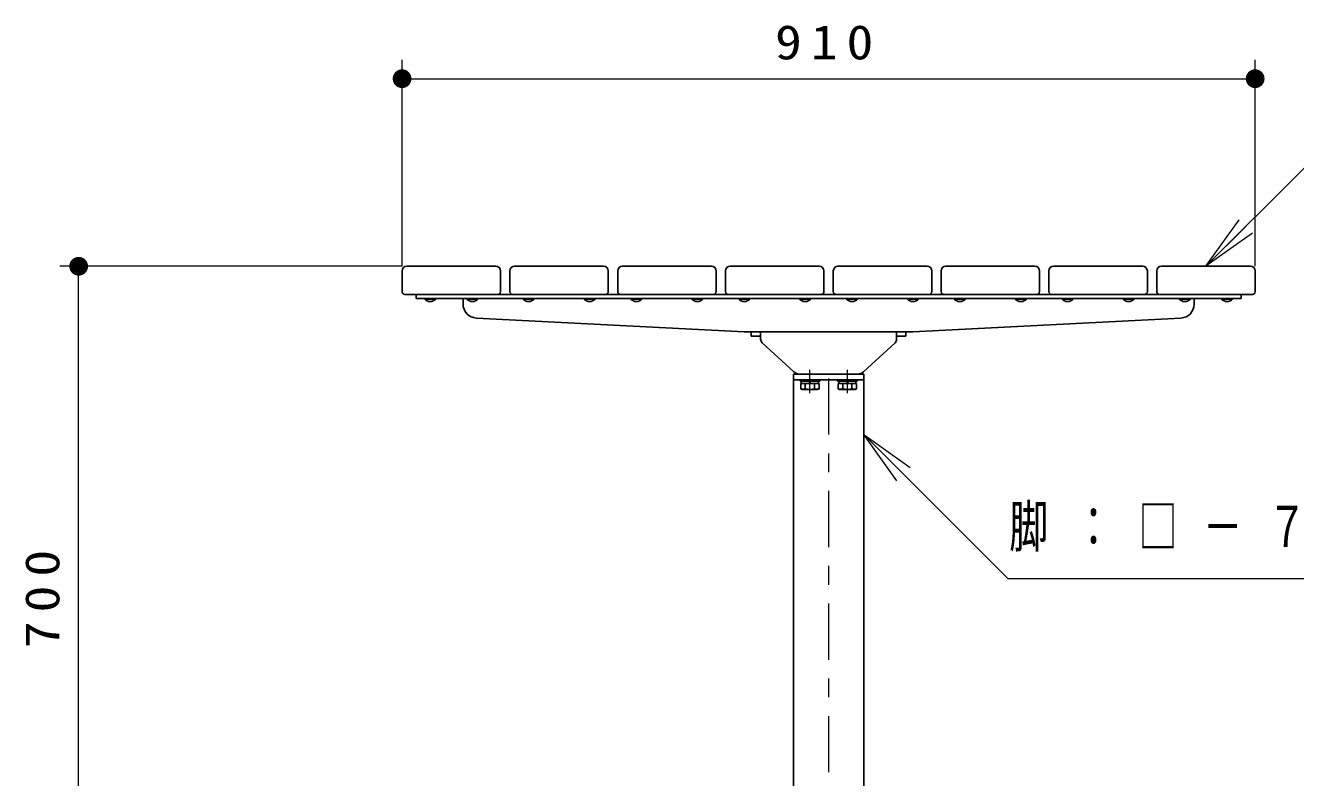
# Model space of a CAD drawing. Units: millimetres on the paper, scale 1:20. Extents: x -385 to 0, y 0 to 267.
# Drawn here: x -104.6 to -36.9, y 88.5 to 128.6 of the extents above; entities that cross this region are included whole.
import ezdxf

# ---------------------------------------------------------------- set-up
doc = ezdxf.new("R2010")
doc.units = ezdxf.units.MM
doc.linetypes.add('USER2', pattern=[6, 3, -1, 1, -1])
doc.layers.add('LY_1', color=7, linetype='Continuous', lineweight=25)
doc.styles.add('ＭＳ ゴシック', font='')
doc.styles.get('ＭＳ ゴシック').set_extended_font_data('MS Gothic')

# ---------------------------------------------------------------- blocks, each defined once
blk = doc.blocks.new('filled_dot')
at = {"color": 0, "linetype": 'Continuous', "lineweight": -2, "const_width": 1.25}
blk.add_lwpolyline([(-0.625, 0, 1), (0.625, 0, 1)], format="xyb", close=True, dxfattribs=at)

msp = doc.modelspace()

# ---------------------------------------------------------------- linework, layer by layer
at = {"layer": 'LY_1', "lineweight": 13}
for p, q in [((-84.546, 115.719), (-84.546, 126.719)), ((-39.046, 115.719), (-39.046, 126.719)), ((-84.546, 125.719), (-39.046, 125.719)), ((-41.671, 115.719), (-39.903, 118.194)), ((-41.671, 115.719), (-39.549, 117.841)), ((-39.196, 117.487), (-41.671, 115.719)), ((-84.546, 115.719), (-102.796, 115.719)), ((-101.796, 80.719), (-101.796, 115.719)), ((-59.921, 106.755), (-57.799, 104.634)), ((-59.921, 106.755), (-57.446, 104.987)), ((-58.153, 104.28), (-59.921, 106.755))]:
    msp.add_line(p, q, dxfattribs=at)
at = {"layer": 'LY_1', "color": 3}
for p, q in [((-84.546, 115.469), (-84.546, 114.369)), ((-84.296, 115.719), (-79.546, 115.719)), ((-79.296, 115.469), (-79.296, 114.369)), ((-78.796, 115.469), (-78.796, 114.369)), ((-78.546, 115.719), (-73.796, 115.719)), ((-73.546, 115.469), (-73.546, 114.369)), ((-73.046, 115.469), (-73.046, 114.369)), ((-72.796, 115.719), (-68.046, 115.719)), ((-67.796, 115.469), (-67.796, 114.369)), ((-67.296, 115.469), (-67.296, 114.369)), ((-67.046, 115.719), (-62.296, 115.719)), ((-62.046, 115.469), (-62.046, 114.369)), ((-61.546, 115.469), (-61.546, 114.369)), ((-61.296, 115.719), (-56.546, 115.719)), ((-56.296, 115.469), (-56.296, 114.369)), ((-55.796, 115.469), (-55.796, 114.369)), ((-55.546, 115.719), (-50.796, 115.719)), ((-50.546, 115.469), (-50.546, 114.369)), ((-50.046, 115.469), (-50.046, 114.369)), ((-49.796, 115.719), (-45.046, 115.719)), ((-44.796, 115.469), (-44.796, 114.369)), ((-44.296, 115.469), (-44.296, 114.369)), ((-39.296, 115.719), (-44.046, 115.719)), ((-39.046, 115.469), (-39.046, 114.369)), ((-84.396, 114.219), (-79.446, 114.219)), ((-78.646, 114.219), (-73.696, 114.219)), ((-72.896, 114.219), (-67.946, 114.219)), ((-67.146, 114.219), (-62.196, 114.219)), ((-61.396, 114.219), (-56.446, 114.219)), ((-55.646, 114.219), (-50.696, 114.219)), ((-49.896, 114.219), (-44.946, 114.219)), ((-39.196, 114.219), (-44.146, 114.219))]:
    msp.add_line(p, q, dxfattribs=at)
at = {"layer": 'LY_1'}
for p, q in [((-83.796, 114.219), (-39.796, 114.219)), ((-83.341, 113.994), (-83.341, 113.969)), ((-83.341, 113.994), (-82.751, 113.994)), ((-83.341, 113.969), (-82.751, 113.969)), ((-82.751, 113.994), (-82.751, 113.969)), ((-81.091, 113.994), (-81.091, 113.969)), ((-81.091, 113.994), (-80.501, 113.994)), ((-81.091, 113.969), (-80.501, 113.969)), ((-80.501, 113.994), (-80.501, 113.969)), ((-78.091, 113.994), (-78.091, 113.969)), ((-78.091, 113.994), (-77.501, 113.994)), ((-78.091, 113.969), (-77.501, 113.969)), ((-77.501, 113.994), (-77.501, 113.969)), ((-74.841, 113.994), (-74.841, 113.969)), ((-74.841, 113.994), (-74.251, 113.994)), ((-74.841, 113.969), (-74.251, 113.969)), ((-74.251, 113.994), (-74.251, 113.969)), ((-72.341, 113.994), (-72.341, 113.969)), ((-72.341, 113.994), (-71.751, 113.994)), ((-72.341, 113.969), (-71.751, 113.969)), ((-71.751, 113.994), (-71.751, 113.969)), ((-69.091, 113.994), (-69.091, 113.969)), ((-69.091, 113.994), (-68.501, 113.994)), ((-69.091, 113.969), (-68.501, 113.969)), ((-68.501, 113.994), (-68.501, 113.969)), ((-66.591, 113.994), (-66.591, 113.969)), ((-66.591, 113.994), (-66.001, 113.994)), ((-66.591, 113.969), (-66.001, 113.969)), ((-66.001, 113.994), (-66.001, 113.969)), ((-63.341, 113.994), (-63.341, 113.969)), ((-63.341, 113.994), (-62.751, 113.994)), ((-63.341, 113.969), (-62.751, 113.969)), ((-62.751, 113.994), (-62.751, 113.969)), ((-60.841, 113.994), (-60.841, 113.969)), ((-60.841, 113.994), (-60.251, 113.994)), ((-60.841, 113.969), (-60.251, 113.969)), ((-60.251, 113.994), (-60.251, 113.969)), ((-57.591, 113.994), (-57.591, 113.969)), ((-57.591, 113.994), (-57.001, 113.994)), ((-57.591, 113.969), (-57.001, 113.969)), ((-57.001, 113.994), (-57.001, 113.969)), ((-55.091, 113.994), (-55.091, 113.969)), ((-55.091, 113.994), (-54.501, 113.994)), ((-55.091, 113.969), (-54.501, 113.969)), ((-54.501, 113.994), (-54.501, 113.969)), ((-51.841, 113.994), (-51.841, 113.969)), ((-51.841, 113.994), (-51.251, 113.994)), ((-51.841, 113.969), (-51.251, 113.969)), ((-51.251, 113.994), (-51.251, 113.969)), ((-49.341, 113.994), (-49.341, 113.969)), ((-49.341, 113.994), (-48.751, 113.994)), ((-49.341, 113.969), (-48.751, 113.969)), ((-48.751, 113.994), (-48.751, 113.969)), ((-46.091, 113.994), (-46.091, 113.969)), ((-46.091, 113.994), (-45.501, 113.994)), ((-46.091, 113.969), (-45.501, 113.969)), ((-45.501, 113.994), (-45.501, 113.969)), ((-43.091, 113.994), (-43.091, 113.969)), ((-42.501, 113.994), (-43.091, 113.994)), ((-42.501, 113.969), (-43.091, 113.969)), ((-42.501, 113.994), (-42.501, 113.969)), ((-40.841, 113.994), (-40.841, 113.969)), ((-40.251, 113.994), (-40.841, 113.994)), ((-40.251, 113.969), (-40.841, 113.969)), ((-40.251, 113.994), (-40.251, 113.969))]:
    msp.add_line(p, q, dxfattribs=at)
at = {"layer": 'LY_1', "color": 4}
for p, q in [((-83.796, 114.219), (-83.796, 113.994)), ((-83.796, 113.994), (-39.796, 113.994)), ((-81.296, 113.707), (-81.296, 113.994)), ((-42.296, 113.707), (-42.296, 113.994)), ((-39.796, 114.219), (-39.796, 113.994)), ((-80.584, 112.958), (-66.296, 112.219)), ((-43.007, 112.958), (-57.296, 112.219)), ((-66.296, 112.219), (-57.296, 112.219)), ((-65.921, 112.219), (-57.671, 112.219)), ((-65.921, 111.994), (-65.921, 112.219)), ((-65.921, 111.994), (-65.421, 111.994)), ((-65.421, 111.829), (-65.421, 112.219)), ((-58.171, 111.829), (-58.171, 112.219)), ((-57.671, 111.994), (-58.171, 111.994)), ((-57.671, 111.994), (-57.671, 112.219)), ((-65.34, 111.645), (-63.65, 110.088)), ((-58.251, 111.645), (-59.941, 110.088)), ((-63.671, 68.219), (-63.671, 109.969)), ((-63.671, 109.969), (-59.921, 109.969)), ((-63.346, 109.969), (-60.246, 109.969)), ((-59.921, 68.219), (-59.921, 109.969)), ((-63.671, 109.669), (-59.921, 109.669))]:
    msp.add_line(p, q, dxfattribs=at)
at = {"layer": 'LY_1', "color": 4, "linetype": 'USER2', "lineweight": 13}
for p, q in [((-62.796, 108.946), (-62.796, 110.196)), ((-60.796, 108.946), (-60.796, 110.196))]:
    msp.add_line(p, q, dxfattribs=at)
at = {"layer": 'LY_1', "color": 131}
for p, q in [((-63.321, 109.669), (-63.321, 109.594)), ((-63.321, 109.669), (-62.271, 109.669)), ((-63.321, 109.594), (-62.271, 109.594)), ((-63.286, 109.469), (-63.286, 109.194)), ((-62.305, 109.469), (-63.286, 109.469)), ((-63.286, 109.194), (-63.208, 109.149)), ((-62.336, 109.594), (-63.256, 109.594)), ((-63.256, 109.594), (-63.256, 109.469)), ((-62.336, 109.469), (-63.256, 109.469)), ((-62.383, 109.149), (-63.208, 109.149)), ((-63.041, 109.469), (-63.041, 109.194)), ((-62.829, 109.594), (-62.796, 109.469)), ((-62.796, 109.594), (-62.762, 109.469)), ((-62.55, 109.469), (-62.55, 109.194)), ((-62.305, 109.194), (-62.383, 109.149)), ((-62.336, 109.594), (-62.336, 109.469)), ((-62.305, 109.469), (-62.305, 109.194)), ((-62.271, 109.594), (-62.271, 109.669)), ((-61.321, 109.669), (-61.321, 109.594)), ((-61.321, 109.669), (-60.271, 109.669)), ((-61.321, 109.594), (-60.271, 109.594)), ((-61.286, 109.469), (-61.286, 109.194)), ((-60.305, 109.469), (-61.286, 109.469)), ((-61.286, 109.194), (-61.208, 109.149)), ((-60.336, 109.594), (-61.256, 109.594)), ((-61.256, 109.594), (-61.256, 109.469)), ((-60.336, 109.469), (-61.256, 109.469)), ((-60.383, 109.149), (-61.208, 109.149)), ((-61.041, 109.469), (-61.041, 109.194)), ((-60.829, 109.594), (-60.796, 109.469)), ((-60.796, 109.594), (-60.762, 109.469)), ((-60.55, 109.469), (-60.55, 109.194)), ((-60.305, 109.194), (-60.383, 109.149)), ((-60.336, 109.594), (-60.336, 109.469)), ((-60.305, 109.469), (-60.305, 109.194)), ((-60.271, 109.594), (-60.271, 109.669))]:
    msp.add_line(p, q, dxfattribs=at)
at = {"layer": 'LY_1', "linetype": 'USER2', "lineweight": 13}
msp.add_line((-61.796, 109.744), (-61.796, 64.577), dxfattribs=at)
at = {"layer": 'LY_1', "lineweight": 13}
for points in [[(-41.671, 115.719), (-36.418, 120.972), (-5.8, 120.972)], [(-59.921, 106.755), (-52.243, 99.078), (-12.674, 99.078)]]:
    msp.add_lwpolyline(points, dxfattribs=at)
at = {"layer": 'LY_1', "color": 3}
for centre, radius, start, end in [((-84.296, 115.469), 0.25, 90, 180), ((-79.546, 115.469), 0.25, 0, 90), ((-78.546, 115.469), 0.25, 90, 180), ((-73.796, 115.469), 0.25, 0, 90), ((-72.796, 115.469), 0.25, 90, 180), ((-68.046, 115.469), 0.25, 0, 90), ((-67.046, 115.469), 0.25, 90, 180), ((-62.296, 115.469), 0.25, 0, 90), ((-61.296, 115.469), 0.25, 90, 180), ((-56.546, 115.469), 0.25, 0, 90), ((-55.546, 115.469), 0.25, 90, 180), ((-50.796, 115.469), 0.25, 0, 90), ((-49.796, 115.469), 0.25, 90, 180), ((-45.046, 115.469), 0.25, 0, 90), ((-44.046, 115.469), 0.25, 90, 180), ((-39.296, 115.469), 0.25, 0, 90), ((-84.396, 114.369), 0.15, 180, 270), ((-79.446, 114.369), 0.15, 270, 0), ((-78.646, 114.369), 0.15, 180, 270), ((-73.696, 114.369), 0.15, 270, 0), ((-72.896, 114.369), 0.15, 180, 270), ((-67.946, 114.369), 0.15, 270, 0), ((-67.146, 114.369), 0.15, 180, 270), ((-62.196, 114.369), 0.15, 270, 0), ((-61.396, 114.369), 0.15, 180, 270), ((-56.446, 114.369), 0.15, 270, 0), ((-55.646, 114.369), 0.15, 180, 270), ((-50.696, 114.369), 0.15, 270, 0), ((-49.896, 114.369), 0.15, 180, 270), ((-44.946, 114.369), 0.15, 270, 0), ((-44.146, 114.369), 0.15, 180, 270), ((-39.196, 114.369), 0.15, 270, 0)]:
    msp.add_arc(centre, radius, start, end, dxfattribs=at)
at = {"layer": 'LY_1'}
for centre in [(-83.046, 114.239), (-80.796, 114.239), (-77.796, 114.239), (-74.546, 114.239), (-72.046, 114.239), (-68.796, 114.239), (-66.296, 114.239), (-63.046, 114.239), (-60.546, 114.239), (-57.296, 114.239), (-54.796, 114.239), (-51.546, 114.239), (-49.046, 114.239), (-45.796, 114.239), (-42.796, 114.239), (-40.546, 114.239)]:
    msp.add_arc(centre, 0.4, 222.43594, 317.56406, dxfattribs=at)
at = {"layer": 'LY_1', "color": 4}
for centre, radius, start, end in [((-80.546, 113.707), 0.75, 180, 267.04235), ((-43.046, 113.707), 0.75, 272.95765, 0), ((-65.171, 111.829), 0.25, 180, 227.34267), ((-58.421, 111.829), 0.25, 312.65733, 0), ((-63.346, 110.419), 0.45, 227.34267, 270), ((-60.246, 110.419), 0.45, 270, 312.65733)]:
    msp.add_arc(centre, radius, start, end, dxfattribs=at)
at = {"layer": 'LY_1', "color": 131}
for centre, radius, start, end in [((-63.164, 109.407), 0.245, 240.00001, 299.99999), ((-62.796, 109.838), 0.689, 249.136, 290.864), ((-62.427, 109.407), 0.245, 240.00001, 299.99999), ((-61.164, 109.407), 0.245, 240.00001, 299.99999), ((-60.796, 109.838), 0.689, 249.136, 290.864), ((-60.427, 109.407), 0.245, 240.00001, 299.99999)]:
    msp.add_arc(centre, radius, start, end, dxfattribs=at)

# ---------------------------------------------------------------- block references
at = {"layer": 'LY_1', "lineweight": 13, "xscale": 0.4, "yscale": 0.4}
msp.add_blockref('filled_dot', (-84.546, 125.719), dxfattribs=at)
for p, rotation in [((-39.046, 125.719), 180), ((-101.796, 115.719), 270)]:
    msp.add_blockref('filled_dot', p, dxfattribs=dict(at, rotation=rotation))

# ---------------------------------------------------------------- texts
at = {"layer": 'LY_1', "style": 'ＭＳ ゴシック'}
for s, insert, char_height, attachment_point in [('\\T1.33;\\W1.15;910', (-61.796, 126.719), 1.833, 8), ('\\T1.64;\\W0.7;脚：□－７５×４５×３．２', (-52.162, 101.728), 2.199, 4)]:
    msp.add_mtext(s, dxfattribs=dict(at, insert=insert, char_height=char_height, attachment_point=attachment_point))
at = {"layer": 'LY_1', "insert": (-102.796, 98.219), "char_height": 1.833, "attachment_point": 8, "rotation": 90, "style": 'ＭＳ ゴシック'}
msp.add_mtext('\\T1.33;\\W1.15;700', dxfattribs=at)

doc.saveas('drawing.dxf')
